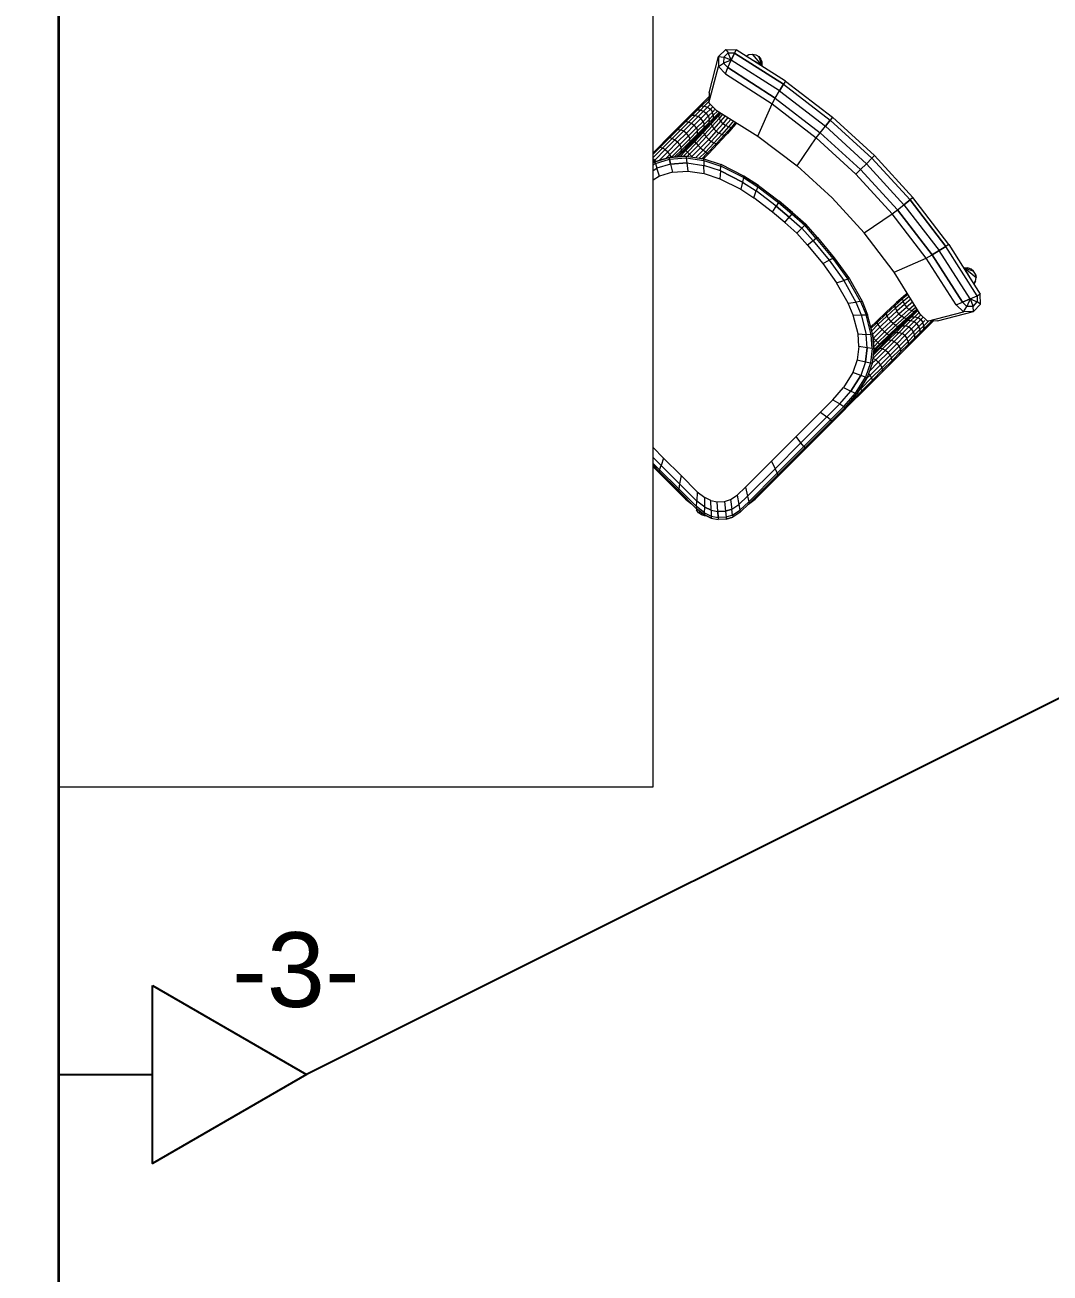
# Model space of a CAD drawing. Header units: metres. Extents: x -182 to 99, y 70 to 117.
# Drawn here: x -0.088 to 1.227, y 82.437 to 84.039 of the extents above; entities that cross this region are included whole.
import ezdxf

# ---------------------------------------------------------------- set-up
doc = ezdxf.new("R2010")
doc.units = ezdxf.units.M
doc.header["$LTSCALE"] = 0.01
for name, color, linetype, lineweight in [('A-WALL', 2, 'Continuous', 9), ('G-IMPT', 1, 'Continuous', 9), ('I-FURN', 6, 'Continuous', 9)]:
    doc.layers.add(name, color=color, linetype=linetype, lineweight=lineweight)
doc.layers.add('Força', color=7, linetype='Continuous')
doc.layers.add('Iluminação', color=7, linetype='Continuous')
doc.styles.add('Arial', font='arial.ttf', dxfattribs={"height": 0.29506})
doc.styles.add('Arial_2', font='arial.ttf', dxfattribs={"height": 0.258177})
doc.dimstyles.new('Diagonal', dxfattribs={"dimscale": 0.3048, "dimtxt": 0.258177, "dimasz": 1.025262, "dimexe": 0.984252, "dimexo": 0.615157, "dimgap": 0.04101, "dimtad": 1, "dimrnd": 0.01, "dimzin": 0, "dimdsep": 46, "dimtxsty": 'Arial_2', "dimblk1": 'OBLIQUE', "dimblk2": 'OBLIQUE', "dimsah": 1, "dimcen": 0.09, "dimse1": 1, "dimse2": 1, "dimazin": 0, "dimtfac": 1, "dimtix": 1, "dimtmove": 0, "dimatfit": 3, "dimfxl": 1, "dimtvp": 1, "dimtfill": 1, "dimtolj": 1, "dimtzin": 0, "dimarcsym": 2})

# ---------------------------------------------------------------- blocks, each defined once
blk = doc.blocks.new('M_Escritorio - 1525 x 762 mm-356655-Nivel 4')
at = {"layer": 'I-FURN'}
for p, q in [((-0.0005, 0.762), (-0.0005, 0)), ((1.5245, 0), (1.5245, 0.762)), ((-0.0005, 0), (1.5245, 0))]:
    blk.add_line(p, q, dxfattribs=at)
blk = doc.blocks.new('Seating28 - 12ZSTG28_dwg-V22-Nivel 4')
at = {"layer": 'G-IMPT'}
for p, q in [((-0.0068, 0.4176), (-0.0157, 0.4081)), ((-0.0068, 0.4176), (0.0062, 0.418)), ((-0.0068, 0.4176), (-0.0059, 0.4125)), ((0.0062, 0.418), (0.002, 0.4128)), ((0.0476, 0.3936), (0.0062, 0.418)), ((0.0062, 0.418), (0.0155, 0.4091)), ((-0.0322, 0.3347), (-0.0157, 0.4081)), ((-0.0113, 0.4068), (-0.0276, 0.3338)), ((-0.0113, 0.4068), (-0.0276, 0.3338)), ((-0.0021, 0.4033), (-0.018, 0.3314)), ((-0.0157, 0.4081), (-0.0113, 0.4068)), ((-0.0113, 0.4068), (-0.0157, 0.4081)), ((-0.0157, 0.4081), (-0.0113, 0.4068)), ((-0.0113, 0.4068), (-0.0059, 0.4125)), ((-0.0113, 0.4068), (-0.0059, 0.4125)), ((-0.0021, 0.4033), (-0.0113, 0.4068)), ((-0.0021, 0.4033), (-0.0113, 0.4068)), ((0.002, 0.4128), (-0.0059, 0.4125)), ((0.002, 0.4128), (-0.0059, 0.4125)), ((-0.0021, 0.4033), (-0.0059, 0.4125)), ((-0.0021, 0.4033), (0.002, 0.4128)), ((-0.0021, 0.4033), (0.0077, 0.4074)), ((-0.0021, 0.4033), (0.0078, 0.3994)), ((0.0078, 0.3994), (-0.0021, 0.4033)), ((0.002, 0.4128), (0.0077, 0.4074)), ((0.002, 0.4128), (0.0077, 0.4074)), ((0.0155, 0.4091), (0.0077, 0.4074)), ((0.0155, 0.4091), (0.0077, 0.4074)), ((0.0078, 0.3994), (0.0077, 0.4074)), ((0.0078, 0.3994), (0.0077, 0.4074)), ((0.0155, 0.4091), (0.0158, 0.3961)), ((0.0569, 0.3847), (0.0155, 0.4091)), ((-0.0292, 0.3858), (-0.0303, 0.3815)), ((-0.0292, 0.3858), (-0.0303, 0.3815)), ((-0.0292, 0.3858), (-0.0267, 0.3894)), ((-0.0267, 0.3894), (-0.0292, 0.3858)), ((-0.0231, 0.392), (-0.0267, 0.3894)), ((-0.0231, 0.392), (-0.0267, 0.3894)), ((-0.025, 0.3701), (-0.0267, 0.3894)), ((-0.0201, 0.3886), (-0.025, 0.3701)), ((-0.0231, 0.392), (-0.0191, 0.3931)), ((-0.0191, 0.3931), (-0.0231, 0.392)), ((-0.0076, 0.3288), (0.0078, 0.3994)), ((0.0078, 0.3994), (-0.0076, 0.3288)), ((0.0158, 0.3961), (0.0006, 0.3265)), ((0.0158, 0.3961), (0.0078, 0.3994)), ((0.0158, 0.3961), (0.0078, 0.3994)), ((0.0476, 0.3936), (0.0569, 0.3847)), ((0.0715, 0.39), (0.0514, 0.39)), ((0.0529, 0.3885), (0.0675, 0.3885)), ((0.0643, 0.3857), (0.0559, 0.3857)), ((0.0571, 0.3717), (0.0569, 0.3847)), ((0.0643, 0.3857), (0.0622, 0.3818)), ((0.0643, 0.3857), (0.0675, 0.3885)), ((0.0643, 0.3857), (0.0714, 0.3857)), ((0.0715, 0.39), (0.0675, 0.3885)), ((0.0745, 0.3885), (0.0675, 0.3885)), ((0.0714, 0.3857), (0.0694, 0.3818)), ((0.0714, 0.3857), (0.0745, 0.3885)), ((0.0714, 0.3857), (0.081, 0.3857)), ((0.0715, 0.39), (0.0783, 0.39)), ((0.0745, 0.3885), (0.0783, 0.39)), ((0.0745, 0.3885), (0.0839, 0.3885)), ((0.0783, 0.39), (0.0874, 0.39)), ((0.081, 0.3857), (0.0791, 0.3818)), ((0.081, 0.3857), (0.0839, 0.3885)), ((0.081, 0.3857), (0.0928, 0.3857)), ((0.0874, 0.39), (0.0839, 0.3885)), ((0.0839, 0.3885), (0.0955, 0.3885)), ((0.0874, 0.39), (0.0987, 0.39)), ((0.0928, 0.3857), (0.0911, 0.3818)), ((0.0928, 0.3857), (0.0955, 0.3885)), ((0.0928, 0.3857), (0.1068, 0.3857)), ((0.0955, 0.3885), (0.0987, 0.39)), ((0.0955, 0.3885), (0.1091, 0.3885)), ((0.0987, 0.39), (0.112, 0.39)), ((0.1068, 0.3857), (0.1052, 0.3818)), ((0.1068, 0.3857), (0.1091, 0.3885)), ((0.1068, 0.3857), (0.1227, 0.3857)), ((0.112, 0.39), (0.1091, 0.3885)), ((0.1247, 0.3885), (0.1091, 0.3885)), ((0.112, 0.39), (0.1272, 0.39)), ((0.1213, 0.3818), (0.1227, 0.3857)), ((0.1247, 0.3885), (0.1227, 0.3857)), ((0.1227, 0.3857), (0.1401, 0.3857)), ((0.1247, 0.3885), (0.1272, 0.39)), ((0.1247, 0.3885), (0.1418, 0.3885)), ((0.1272, 0.39), (0.1438, 0.39)), ((0.1401, 0.3857), (0.139, 0.3818)), ((0.1418, 0.3885), (0.1401, 0.3857)), ((0.1401, 0.3857), (0.1589, 0.3857)), ((0.1418, 0.3885), (0.1438, 0.39)), ((0.1418, 0.3885), (0.1601, 0.3885)), ((0.1438, 0.39), (0.1617, 0.39)), ((0.1589, 0.3857), (0.158, 0.3818)), ((0.1601, 0.3885), (0.1589, 0.3857)), ((0.1589, 0.3857), (0.1787, 0.3857)), ((0.1601, 0.3885), (0.1617, 0.39)), ((0.1601, 0.3885), (0.1795, 0.3885)), ((0.1617, 0.39), (0.1806, 0.39)), ((0.1627, 0.3813), (0.1868, 0.3869)), ((0.1868, 0.3869), (0.1627, 0.3813)), ((0.1875, 0.3849), (0.1637, 0.3794)), ((0.1795, 0.3885), (0.1787, 0.3857)), ((0.1787, 0.3857), (0.1813, 0.3857)), ((0.1795, 0.3885), (0.1806, 0.39)), ((0.1795, 0.3885), (0.1996, 0.3885)), ((0.1806, 0.39), (0.2001, 0.39)), ((0.2096, 0.3885), (0.1868, 0.3869)), ((0.2096, 0.3885), (0.1868, 0.3869)), ((0.1875, 0.3849), (0.1868, 0.3869)), ((0.2101, 0.3865), (0.1875, 0.3849)), ((0.1896, 0.3789), (0.1875, 0.3849)), ((0.1996, 0.3885), (0.2001, 0.39)), ((0.1996, 0.3885), (0.2095, 0.3885)), ((0.2001, 0.39), (0.22, 0.39)), ((0.2096, 0.3885), (0.234, 0.3886)), ((0.234, 0.3886), (0.2096, 0.3885)), ((0.2101, 0.3865), (0.2096, 0.3885)), ((0.2343, 0.3865), (0.2101, 0.3865)), ((0.2115, 0.3805), (0.2101, 0.3865)), ((0.22, 0.39), (0.3744, 0.39)), ((0.22, 0.3885), (0.22, 0.39)), ((0.283, 0.3886), (0.234, 0.3886)), ((0.283, 0.3886), (0.234, 0.3886)), ((0.2343, 0.3865), (0.234, 0.3886)), ((0.2827, 0.3866), (0.2343, 0.3865)), ((0.2343, 0.3865), (0.235, 0.3805)), ((0.2827, 0.3866), (0.282, 0.3805)), ((0.2827, 0.3866), (0.283, 0.3886)), ((0.2827, 0.3866), (0.3312, 0.3865)), ((0.283, 0.3886), (0.332, 0.3886)), ((0.283, 0.3886), (0.332, 0.3886)), ((0.329, 0.3805), (0.3312, 0.3865)), ((0.3312, 0.3865), (0.332, 0.3886)), ((0.3312, 0.3865), (0.3827, 0.3866)), ((0.332, 0.3886), (0.384, 0.3886)), ((0.332, 0.3886), (0.384, 0.3886)), ((0.3851, 0.3886), (0.3744, 0.39)), ((0.3744, 0.3885), (0.3744, 0.39)), ((0.3789, 0.3805), (0.3827, 0.3866)), ((0.3827, 0.3866), (0.384, 0.3886)), ((0.3827, 0.3866), (0.3986, 0.3861)), ((0.384, 0.3886), (0.4001, 0.3882)), ((0.384, 0.3886), (0.4001, 0.3882)), ((0.3944, 0.3801), (0.3986, 0.3861)), ((0.3986, 0.3861), (0.4001, 0.3882)), ((0.4096, 0.384), (0.3986, 0.3861)), ((0.4001, 0.3882), (0.4111, 0.386)), ((0.4001, 0.3882), (0.4111, 0.386)), ((0.4096, 0.384), (0.4111, 0.386)), ((0.4189, 0.382), (0.4111, 0.386)), ((0.4111, 0.386), (0.4189, 0.382)), ((-0.0303, 0.3815), (-0.0299, 0.3771)), ((-0.0303, 0.3815), (-0.0299, 0.3771)), ((-0.025, 0.3701), (-0.0303, 0.3815)), ((-0.0299, 0.3771), (-0.0281, 0.3732)), ((-0.0299, 0.3771), (-0.0281, 0.3732)), ((-0.025, 0.3701), (-0.0281, 0.3732)), ((-0.025, 0.3701), (-0.0281, 0.3732)), ((-0.0239, 0.3717), (-0.025, 0.3701)), ((0.0571, 0.3717), (0.0428, 0.3102)), ((0.0643, 0.3693), (0.0566, 0.3693)), ((0.0614, 0.3775), (0.057, 0.3775)), ((0.0571, 0.3731), (0.0622, 0.3731)), ((0.0584, 0.3818), (0.0622, 0.3818)), ((0.0614, 0.3775), (0.0622, 0.3818)), ((0.0687, 0.3775), (0.0614, 0.3775)), ((0.0622, 0.3731), (0.0614, 0.3775)), ((0.0694, 0.3818), (0.0622, 0.3818)), ((0.0643, 0.3693), (0.0622, 0.3731)), ((0.0694, 0.3731), (0.0622, 0.3731)), ((0.0675, 0.3665), (0.0643, 0.3693)), ((0.0643, 0.3693), (0.0714, 0.3693)), ((0.0694, 0.3818), (0.0687, 0.3775)), ((0.0694, 0.3731), (0.0687, 0.3775)), ((0.0687, 0.3775), (0.0784, 0.3775)), ((0.0694, 0.3818), (0.0791, 0.3818)), ((0.0714, 0.3693), (0.0694, 0.3731)), ((0.0791, 0.3731), (0.0694, 0.3731)), ((0.0714, 0.3693), (0.0745, 0.3665)), ((0.0714, 0.3693), (0.081, 0.3693)), ((0.0791, 0.3818), (0.0784, 0.3775)), ((0.0791, 0.3731), (0.0784, 0.3775)), ((0.0905, 0.3775), (0.0784, 0.3775)), ((0.0791, 0.3818), (0.0911, 0.3818)), ((0.0791, 0.3731), (0.081, 0.3693)), ((0.0791, 0.3731), (0.0911, 0.3731)), ((0.0839, 0.3665), (0.081, 0.3693)), ((0.081, 0.3693), (0.0928, 0.3693)), ((0.0905, 0.3775), (0.0911, 0.3818)), ((0.0905, 0.3775), (0.0911, 0.3731)), ((0.0905, 0.3775), (0.1047, 0.3775)), ((0.0911, 0.3818), (0.1052, 0.3818)), ((0.0928, 0.3693), (0.0911, 0.3731)), ((0.0911, 0.3731), (0.1052, 0.3731)), ((0.0955, 0.3665), (0.0928, 0.3693)), ((0.0928, 0.3693), (0.1068, 0.3693)), ((0.1052, 0.3818), (0.1047, 0.3775)), ((0.1052, 0.3731), (0.1047, 0.3775)), ((0.1047, 0.3775), (0.1209, 0.3775)), ((0.1052, 0.3818), (0.1213, 0.3818)), ((0.1068, 0.3693), (0.1052, 0.3731)), ((0.1052, 0.3731), (0.1213, 0.3731)), ((0.1091, 0.3665), (0.1068, 0.3693)), ((0.1068, 0.3693), (0.1227, 0.3693)), ((0.1213, 0.3818), (0.1209, 0.3775)), ((0.1213, 0.3731), (0.1209, 0.3775)), ((0.1209, 0.3775), (0.1387, 0.3775)), ((0.1213, 0.3818), (0.139, 0.3818)), ((0.1227, 0.3693), (0.1213, 0.3731)), ((0.1213, 0.3731), (0.139, 0.3731)), ((0.1227, 0.3693), (0.1247, 0.3665)), ((0.1227, 0.3693), (0.1401, 0.3693)), ((0.1305, 0.3614), (0.1453, 0.373)), ((0.1305, 0.3614), (0.1453, 0.373)), ((0.1318, 0.3596), (0.1464, 0.3711)), ((0.1387, 0.3775), (0.139, 0.3818)), ((0.139, 0.3731), (0.1387, 0.3775)), ((0.1387, 0.3775), (0.1547, 0.3775)), ((0.139, 0.3818), (0.158, 0.3818)), ((0.139, 0.3731), (0.1401, 0.3693)), ((0.139, 0.3731), (0.1457, 0.3731)), ((0.1453, 0.373), (0.1627, 0.3813)), ((0.1453, 0.373), (0.1627, 0.3813)), ((0.1464, 0.3711), (0.1453, 0.373)), ((0.1464, 0.3711), (0.1637, 0.3794)), ((0.1498, 0.3655), (0.1464, 0.3711)), ((0.1498, 0.3655), (0.1665, 0.3735)), ((0.1498, 0.3655), (0.1665, 0.3735)), ((0.1579, 0.379), (0.158, 0.3818)), ((0.158, 0.3818), (0.1648, 0.3818)), ((0.1637, 0.3794), (0.1627, 0.3813)), ((0.1637, 0.3794), (0.1665, 0.3735)), ((0.1665, 0.3735), (0.1896, 0.3789)), ((0.1896, 0.3789), (0.1665, 0.3735)), ((0.1665, 0.3735), (0.1713, 0.3638)), ((0.1713, 0.3638), (0.1932, 0.3689)), ((0.2115, 0.3805), (0.1896, 0.3789)), ((0.2115, 0.3805), (0.1896, 0.3789)), ((0.1932, 0.3689), (0.1896, 0.3789)), ((0.2139, 0.3704), (0.1932, 0.3689)), ((0.235, 0.3805), (0.2115, 0.3805)), ((0.2139, 0.3704), (0.2115, 0.3805)), ((0.2115, 0.3805), (0.235, 0.3805)), ((0.2362, 0.3704), (0.2139, 0.3704)), ((0.282, 0.3805), (0.235, 0.3805)), ((0.2362, 0.3704), (0.235, 0.3805)), ((0.282, 0.3805), (0.235, 0.3805)), ((0.2807, 0.3704), (0.2362, 0.3704)), ((0.282, 0.3805), (0.2807, 0.3704)), ((0.2807, 0.3704), (0.3253, 0.3704)), ((0.282, 0.3805), (0.329, 0.3805)), ((0.329, 0.3805), (0.282, 0.3805)), ((0.3253, 0.3704), (0.329, 0.3805)), ((0.3253, 0.3704), (0.3726, 0.3705)), ((0.329, 0.3805), (0.3789, 0.3805)), ((0.329, 0.3805), (0.3789, 0.3805)), ((0.3726, 0.3705), (0.3789, 0.3805)), ((0.3873, 0.37), (0.3726, 0.3705)), ((0.3789, 0.3805), (0.3944, 0.3801)), ((0.3789, 0.3805), (0.3944, 0.3801)), ((0.3873, 0.37), (0.3944, 0.3801)), ((0.3973, 0.368), (0.3873, 0.37)), ((0.405, 0.378), (0.3944, 0.3801)), ((0.405, 0.378), (0.3944, 0.3801)), ((0.3973, 0.368), (0.405, 0.378)), ((0.4044, 0.3644), (0.4125, 0.3742)), ((0.4096, 0.384), (0.405, 0.378)), ((0.405, 0.378), (0.4125, 0.3742)), ((0.4125, 0.3742), (0.405, 0.378)), ((0.4096, 0.384), (0.4173, 0.3801)), ((0.4125, 0.3742), (0.4173, 0.3801)), ((0.4198, 0.3675), (0.4125, 0.3742)), ((0.4125, 0.3742), (0.4198, 0.3675)), ((0.4173, 0.3801), (0.4189, 0.382)), ((0.4173, 0.3801), (0.4249, 0.3732)), ((0.4189, 0.382), (0.4266, 0.3751)), ((0.4189, 0.382), (0.4266, 0.3751)), ((0.4198, 0.3675), (0.4249, 0.3732)), ((0.4249, 0.3732), (0.4198, 0.3675)), ((0.4249, 0.3732), (0.4266, 0.3751)), ((0.4249, 0.3732), (0.4266, 0.3751)), ((0.4299, 0.3656), (0.4249, 0.3732)), ((0.4316, 0.3674), (0.4266, 0.3751)), ((0.4316, 0.3674), (0.4266, 0.3751)), ((0.053, 0.354), (0.0633, 0.353)), ((0.0631, 0.3574), (0.054, 0.3582)), ((0.0548, 0.3619), (0.0618, 0.3613)), ((0.0555, 0.3646), (0.0598, 0.3642)), ((0.0675, 0.3665), (0.0559, 0.3665)), ((0.0572, 0.3658), (0.0714, 0.3649)), ((0.0572, 0.3658), (0.0598, 0.3642)), ((0.0618, 0.3613), (0.0598, 0.3642)), ((0.0734, 0.3633), (0.0598, 0.3642)), ((0.0618, 0.3613), (0.0631, 0.3574)), ((0.0618, 0.3613), (0.075, 0.3605)), ((0.0625, 0.3488), (0.0633, 0.353)), ((0.0631, 0.3574), (0.0633, 0.353)), ((0.0631, 0.3574), (0.0759, 0.3566)), ((0.0761, 0.3523), (0.0633, 0.353)), ((0.0675, 0.3665), (0.0745, 0.3665)), ((0.068, 0.3663), (0.0715, 0.365)), ((0.0714, 0.3649), (0.0871, 0.3642)), ((0.0714, 0.3649), (0.0734, 0.3633)), ((0.0783, 0.365), (0.0715, 0.365)), ((0.075, 0.3605), (0.0734, 0.3633)), ((0.0734, 0.3633), (0.0885, 0.3627)), ((0.0783, 0.365), (0.0745, 0.3665)), ((0.0745, 0.3665), (0.0839, 0.3665)), ((0.075, 0.3605), (0.0896, 0.3598)), ((0.075, 0.3605), (0.0759, 0.3566)), ((0.0761, 0.3523), (0.0759, 0.3566)), ((0.0902, 0.356), (0.0759, 0.3566)), ((0.0783, 0.365), (0.0874, 0.365)), ((0.0874, 0.365), (0.0839, 0.3665)), ((0.0839, 0.3665), (0.0955, 0.3665)), ((0.0871, 0.3642), (0.1039, 0.3638)), ((0.0885, 0.3627), (0.0871, 0.3642)), ((0.0874, 0.365), (0.0987, 0.365)), ((0.0896, 0.3598), (0.0885, 0.3627)), ((0.0885, 0.3627), (0.1046, 0.3623)), ((0.0896, 0.3598), (0.0902, 0.356)), ((0.0896, 0.3598), (0.1051, 0.3595)), ((0.0902, 0.356), (0.0903, 0.3517)), ((0.0902, 0.356), (0.1055, 0.3556)), ((0.0955, 0.3665), (0.0987, 0.365)), ((0.0955, 0.3665), (0.1091, 0.3665)), ((0.0987, 0.365), (0.112, 0.365)), ((0.1039, 0.3638), (0.1212, 0.3637)), ((0.1039, 0.3638), (0.1046, 0.3623)), ((0.1046, 0.3623), (0.1051, 0.3595)), ((0.1046, 0.3623), (0.1212, 0.3622)), ((0.1051, 0.3595), (0.1212, 0.3594)), ((0.1051, 0.3595), (0.1055, 0.3556)), ((0.1055, 0.3513), (0.1055, 0.3556)), ((0.1212, 0.3555), (0.1055, 0.3556)), ((0.112, 0.365), (0.1091, 0.3665)), ((0.1091, 0.3665), (0.1247, 0.3665)), ((0.112, 0.365), (0.1272, 0.365)), ((0.1305, 0.3614), (0.1189, 0.348)), ((0.1189, 0.348), (0.1305, 0.3614)), ((0.1318, 0.3596), (0.1202, 0.3463)), ((0.1335, 0.3637), (0.1212, 0.3637)), ((0.1212, 0.3637), (0.1212, 0.3622)), ((0.1212, 0.3594), (0.1212, 0.3622)), ((0.1212, 0.3622), (0.1315, 0.3622)), ((0.1275, 0.3594), (0.1212, 0.3594)), ((0.1212, 0.3594), (0.1212, 0.3555)), ((0.1212, 0.3555), (0.1212, 0.3512)), ((0.1212, 0.3555), (0.1255, 0.3555)), ((0.1356, 0.3544), (0.1244, 0.3415)), ((0.1356, 0.3544), (0.1244, 0.3415)), ((0.1272, 0.365), (0.1247, 0.3665)), ((0.1247, 0.3665), (0.1371, 0.3665)), ((0.1272, 0.365), (0.1351, 0.365)), ((0.1318, 0.3596), (0.1305, 0.3614)), ((0.1318, 0.3596), (0.1305, 0.3614)), ((0.1318, 0.3596), (0.1356, 0.3544)), ((0.1318, 0.3596), (0.1356, 0.3544)), ((0.1356, 0.3544), (0.1498, 0.3655)), ((0.1498, 0.3655), (0.1356, 0.3544)), ((0.1356, 0.3544), (0.142, 0.3456)), ((0.142, 0.3456), (0.1554, 0.3562)), ((0.1554, 0.3562), (0.1498, 0.3655)), ((0.1554, 0.3562), (0.1713, 0.3638)), ((0.4044, 0.3644), (0.3973, 0.368)), ((0.4114, 0.3581), (0.4044, 0.3644)), ((0.4198, 0.3675), (0.4114, 0.3581)), ((0.416, 0.3511), (0.4114, 0.3581)), ((0.4246, 0.3602), (0.416, 0.3511)), ((0.4246, 0.3602), (0.4198, 0.3675)), ((0.4246, 0.3602), (0.4198, 0.3675)), ((0.4246, 0.3602), (0.4299, 0.3656)), ((0.4277, 0.3516), (0.4246, 0.3602)), ((0.4246, 0.3602), (0.4277, 0.3516)), ((0.433, 0.3567), (0.4277, 0.3516)), ((0.4299, 0.3656), (0.4316, 0.3674)), ((0.433, 0.3567), (0.4299, 0.3656)), ((0.4316, 0.3674), (0.4348, 0.3584)), ((0.4348, 0.3584), (0.4316, 0.3674)), ((0.433, 0.3567), (0.4348, 0.3584)), ((0.433, 0.3567), (0.4347, 0.3435)), ((0.4353, 0.3594), (0.4341, 0.3604)), ((0.4348, 0.3584), (0.4365, 0.3451)), ((0.4348, 0.3584), (0.4365, 0.3451)), ((0.4353, 0.3594), (0.4375, 0.3555)), ((0.4375, 0.3555), (0.4353, 0.3555)), ((0.4361, 0.3512), (0.4353, 0.3555)), ((0.4375, 0.3555), (0.4383, 0.3512)), ((0.05, 0.3413), (0.0558, 0.3408)), ((0.05, 0.3411), (0.0529, 0.3409)), ((0.0504, 0.3429), (0.0586, 0.3422)), ((0.0511, 0.3459), (0.0609, 0.345)), ((0.052, 0.3497), (0.0625, 0.3488)), ((0.0529, 0.3409), (0.068, 0.3399)), ((0.0558, 0.3408), (0.0529, 0.3409)), ((0.0558, 0.3408), (0.0586, 0.3422)), ((0.0558, 0.3408), (0.0703, 0.3399)), ((0.0609, 0.345), (0.0586, 0.3422)), ((0.0586, 0.3422), (0.0724, 0.3413)), ((0.0609, 0.345), (0.0625, 0.3488)), ((0.0609, 0.345), (0.0742, 0.3441)), ((0.0625, 0.3488), (0.0755, 0.3479)), ((0.068, 0.3399), (0.0702, 0.3399)), ((0.0703, 0.3399), (0.068, 0.3399)), ((0.0703, 0.3399), (0.0724, 0.3413)), ((0.0703, 0.3399), (0.0863, 0.3392)), ((0.0742, 0.3441), (0.0724, 0.3413)), ((0.0878, 0.3407), (0.0724, 0.3413)), ((0.0742, 0.3441), (0.0755, 0.3479)), ((0.0742, 0.3441), (0.0891, 0.3435)), ((0.0761, 0.3523), (0.0755, 0.3479)), ((0.0755, 0.3479), (0.0899, 0.3473)), ((0.0761, 0.3523), (0.0903, 0.3517)), ((0.0878, 0.3407), (0.0863, 0.3392)), ((0.0863, 0.3392), (0.1035, 0.3388)), ((0.0878, 0.3407), (0.0891, 0.3435)), ((0.0878, 0.3407), (0.1042, 0.3403)), ((0.0891, 0.3435), (0.0899, 0.3473)), ((0.0891, 0.3435), (0.1049, 0.3431)), ((0.0899, 0.3473), (0.0903, 0.3517)), ((0.0899, 0.3473), (0.1053, 0.347)), ((0.1055, 0.3513), (0.0903, 0.3517)), ((0.1042, 0.3403), (0.1035, 0.3388)), ((0.1035, 0.3388), (0.1135, 0.3387)), ((0.1042, 0.3403), (0.1049, 0.3431)), ((0.1042, 0.3403), (0.1143, 0.3402)), ((0.1049, 0.3431), (0.1053, 0.347)), ((0.1049, 0.3431), (0.116, 0.3431)), ((0.1189, 0.348), (0.1052, 0.3247)), ((0.1189, 0.348), (0.1052, 0.3247)), ((0.1055, 0.3513), (0.1053, 0.347)), ((0.1053, 0.347), (0.1182, 0.3469)), ((0.1055, 0.3513), (0.1212, 0.3512)), ((0.1202, 0.3463), (0.1067, 0.3233)), ((0.1113, 0.3192), (0.1244, 0.3415)), ((0.1113, 0.3192), (0.1244, 0.3415)), ((0.1189, 0.348), (0.1202, 0.3463)), ((0.1202, 0.3463), (0.1244, 0.3415)), ((0.1314, 0.3335), (0.1244, 0.3415)), ((0.142, 0.3456), (0.1314, 0.3335)), ((0.416, 0.3511), (0.4188, 0.343)), ((0.4277, 0.3516), (0.4188, 0.343)), ((0.4204, 0.3309), (0.4188, 0.343)), ((0.4204, 0.3309), (0.4293, 0.3388)), ((0.4277, 0.3516), (0.4293, 0.3388)), ((0.4277, 0.3516), (0.4293, 0.3388)), ((0.4292, 0.3076), (0.4293, 0.3388)), ((0.4292, 0.3076), (0.4293, 0.3388)), ((0.4347, 0.3435), (0.4293, 0.3388)), ((0.4345, 0.3114), (0.4347, 0.3435)), ((0.4347, 0.3435), (0.4365, 0.3451)), ((0.4361, 0.3512), (0.4383, 0.3512)), ((0.4363, 0.3127), (0.4365, 0.3451)), ((0.4363, 0.3127), (0.4365, 0.3451)), ((0.4378, 0.3267), (0.4364, 0.3367)), ((0.4365, 0.3451), (0.4375, 0.3468)), ((0.4365, 0.3451), (0.4375, 0.3468)), ((0.4383, 0.3512), (0.4375, 0.3468)), ((-0.0322, 0.3347), (-0.0421, 0.2595)), ((-0.0373, 0.2591), (-0.0276, 0.3338)), ((-0.0276, 0.3338), (-0.0373, 0.2591)), ((-0.0322, 0.3347), (-0.0276, 0.3338)), ((-0.0322, 0.3347), (-0.0276, 0.3338)), ((-0.018, 0.3314), (-0.0276, 0.3338)), ((-0.0276, 0.3338), (-0.018, 0.3314)), ((-0.0275, 0.2579), (-0.018, 0.3314)), ((-0.018, 0.3314), (-0.0076, 0.3288)), ((-0.0076, 0.3288), (-0.018, 0.3314)), ((-0.0169, 0.2566), (-0.0076, 0.3288)), ((-0.0076, 0.3288), (-0.0169, 0.2566)), ((0.0006, 0.3265), (-0.0085, 0.2555)), ((0.0006, 0.3265), (-0.0076, 0.3288)), ((0.0006, 0.3265), (-0.0076, 0.3288)), ((0.0428, 0.3102), (0.0006, 0.3265)), ((0.0981, 0.3074), (0.1052, 0.3247)), ((0.0981, 0.3074), (0.1052, 0.3247)), ((0.0997, 0.3061), (0.1067, 0.3233)), ((0.1067, 0.3233), (0.1052, 0.3247)), ((0.1113, 0.3192), (0.1067, 0.3233)), ((0.1314, 0.3335), (0.1189, 0.3122)), ((0.4202, 0.3013), (0.4204, 0.3309)), ((0.4378, 0.3267), (0.4363, 0.3267)), ((0.4378, 0.3267), (0.4378, 0.268)), ((0.0428, 0.3102), (0.0342, 0.2473)), ((0.0892, 0.2756), (0.0981, 0.3074)), ((0.0892, 0.2756), (0.0981, 0.3074)), ((0.0997, 0.3061), (0.0909, 0.2747)), ((0.0997, 0.3061), (0.0981, 0.3074)), ((0.0997, 0.3061), (0.1045, 0.3025)), ((0.1045, 0.3025), (0.1113, 0.3192)), ((0.1045, 0.3025), (0.1113, 0.3192)), ((0.1189, 0.3122), (0.1113, 0.3192)), ((0.1189, 0.3122), (0.1124, 0.2965)), ((0.4202, 0.3013), (0.4292, 0.3076)), ((0.4292, 0.3076), (0.4345, 0.3114)), ((0.4293, 0.2742), (0.4292, 0.3076)), ((0.4292, 0.3076), (0.4293, 0.2742)), ((0.4345, 0.3114), (0.4363, 0.3127)), ((0.4347, 0.2769), (0.4345, 0.3114)), ((0.4363, 0.3127), (0.4365, 0.2778)), ((0.4365, 0.2778), (0.4363, 0.3127)), ((0.096, 0.2721), (0.1045, 0.3025)), ((0.096, 0.2721), (0.1045, 0.3025)), ((0.1124, 0.2965), (0.1044, 0.2676)), ((0.1124, 0.2965), (0.1045, 0.3025)), ((0.4202, 0.3013), (0.4204, 0.2696)), ((0.0839, 0.2428), (0.0892, 0.2756)), ((0.0839, 0.2428), (0.0892, 0.2756)), ((0.0856, 0.2422), (0.0909, 0.2747)), ((0.0892, 0.2756), (0.0909, 0.2747)), ((0.0909, 0.2747), (0.096, 0.2721)), ((0.4204, 0.2696), (0.4293, 0.2742)), ((0.4347, 0.2769), (0.4293, 0.2742)), ((0.4293, 0.2596), (0.4293, 0.2742)), ((0.4293, 0.2596), (0.4293, 0.2742)), ((0.4347, 0.2769), (0.4365, 0.2778)), ((0.4347, 0.265), (0.4347, 0.2769)), ((0.4364, 0.2667), (0.4365, 0.2778)), ((0.4364, 0.2667), (0.4365, 0.2778)), ((-0.0453, 0.1866), (-0.0421, 0.2595)), ((-0.0421, 0.2595), (-0.0373, 0.2591)), ((-0.0421, 0.2595), (-0.0373, 0.2591)), ((-0.0405, 0.1866), (-0.0373, 0.2591)), ((-0.0405, 0.1866), (-0.0373, 0.2591)), ((-0.0275, 0.2579), (-0.0373, 0.2591)), ((-0.0373, 0.2591), (-0.0275, 0.2579)), ((-0.0306, 0.1866), (-0.0275, 0.2579)), ((-0.0169, 0.2566), (-0.0275, 0.2579)), ((-0.0169, 0.2566), (-0.0275, 0.2579)), ((-0.0199, 0.1866), (-0.0169, 0.2566)), ((-0.0199, 0.1866), (-0.0169, 0.2566)), ((-0.0085, 0.2555), (-0.0169, 0.2566)), ((-0.0085, 0.2555), (-0.0169, 0.2566)), ((0.0908, 0.2405), (0.096, 0.2721)), ((0.0908, 0.2405), (0.096, 0.2721)), ((0.1044, 0.2676), (0.096, 0.2721)), ((0.0995, 0.2377), (0.1044, 0.2676)), ((0.4203, 0.2506), (0.4204, 0.2696)), ((-0.0115, 0.1866), (-0.0085, 0.2555)), ((0.0342, 0.2473), (-0.0085, 0.2555)), ((0.0314, 0.1866), (0.0342, 0.2473)), ((0.0807, 0.2092), (0.0839, 0.2428)), ((0.0807, 0.2092), (0.0839, 0.2428)), ((0.0825, 0.2089), (0.0856, 0.2422)), ((0.0856, 0.2422), (0.0839, 0.2428)), ((0.0856, 0.2422), (0.0908, 0.2405)), ((0.0878, 0.2083), (0.0908, 0.2405)), ((0.0878, 0.2083), (0.0908, 0.2405)), ((0.0995, 0.2377), (0.0908, 0.2405)), ((0.0967, 0.2071), (0.0995, 0.2377)), ((0.0807, 0.2092), (0.0792, 0.1866)), ((0.0807, 0.2092), (0.0792, 0.1866)), ((0.0807, 0.2092), (0.0825, 0.2089)), ((0.0825, 0.2089), (0.081, 0.1866)), ((0.0825, 0.2089), (0.0878, 0.2083)), ((0.0878, 0.2083), (0.0864, 0.1866)), ((0.0878, 0.2083), (0.0864, 0.1866)), ((0.0878, 0.2083), (0.0967, 0.2071)), ((0.0967, 0.2071), (0.0953, 0.1866)), ((-0.0421, 0.1137), (-0.0453, 0.1866)), ((-0.0453, 0.1866), (-0.0405, 0.1866)), ((-0.0405, 0.1866), (-0.0373, 0.1142)), ((-0.0306, 0.1866), (-0.0405, 0.1866)), ((-0.0373, 0.1142), (-0.0405, 0.1866)), ((-0.0306, 0.1866), (-0.0199, 0.1866)), ((-0.0306, 0.1866), (-0.0275, 0.1153)), ((-0.0199, 0.1866), (-0.0169, 0.1166)), ((-0.0169, 0.1166), (-0.0199, 0.1866)), ((-0.0115, 0.1866), (-0.0199, 0.1866)), ((-0.0085, 0.1177), (-0.0115, 0.1866)), ((0.0342, 0.1259), (0.0314, 0.1866)), ((0.0807, 0.164), (0.0792, 0.1866)), ((0.0807, 0.164), (0.0792, 0.1866)), ((0.081, 0.1866), (0.0792, 0.1866)), ((0.0825, 0.1642), (0.081, 0.1866)), ((0.081, 0.1866), (0.0864, 0.1866)), ((0.0878, 0.1649), (0.0864, 0.1866)), ((0.0953, 0.1866), (0.0864, 0.1866)), ((0.0878, 0.1649), (0.0864, 0.1866)), ((0.0953, 0.1866), (0.0967, 0.166)), ((0.0807, 0.164), (0.0825, 0.1642)), ((0.0826, 0.1415), (0.0807, 0.164)), ((0.0807, 0.164), (0.0826, 0.1415)), ((0.0825, 0.1642), (0.0878, 0.1649)), ((0.0844, 0.142), (0.0825, 0.1642)), ((0.0967, 0.166), (0.0878, 0.1649)), ((0.0878, 0.1649), (0.0896, 0.1433)), ((0.0896, 0.1433), (0.0878, 0.1649)), ((0.0967, 0.166), (0.0984, 0.1456)), ((0.0984, 0.1456), (0.0896, 0.1433)), ((0.0984, 0.1456), (0.1025, 0.1154)), ((0.0826, 0.1415), (0.0844, 0.142)), ((0.0871, 0.1084), (0.0826, 0.1415)), ((0.0871, 0.1084), (0.0826, 0.1415)), ((0.0844, 0.142), (0.0896, 0.1433)), ((0.0888, 0.1091), (0.0844, 0.142)), ((0.0896, 0.1433), (0.0939, 0.1115)), ((0.0896, 0.1433), (0.0939, 0.1115)), ((-0.0421, 0.1137), (-0.0373, 0.1142)), ((-0.0421, 0.1137), (-0.0373, 0.1142)), ((-0.0322, 0.0386), (-0.0421, 0.1137)), ((-0.0275, 0.1153), (-0.0373, 0.1142)), ((-0.0373, 0.1142), (-0.0275, 0.1153)), ((-0.0276, 0.0395), (-0.0373, 0.1142)), ((-0.0276, 0.0395), (-0.0373, 0.1142)), ((-0.0169, 0.1166), (-0.0275, 0.1153)), ((-0.0169, 0.1166), (-0.0275, 0.1153)), ((-0.018, 0.0418), (-0.0275, 0.1153)), ((-0.0085, 0.1177), (-0.0169, 0.1166)), ((-0.0085, 0.1177), (-0.0169, 0.1166)), ((-0.0076, 0.0444), (-0.0169, 0.1166)), ((-0.0076, 0.0444), (-0.0169, 0.1166)), ((0.0342, 0.1259), (-0.0085, 0.1177)), ((0.0006, 0.0467), (-0.0085, 0.1177)), ((0.0428, 0.063), (0.0342, 0.1259)), ((0.1025, 0.1154), (0.0939, 0.1115)), ((0.1066, 0.0958), (0.1025, 0.1154)), ((0.0871, 0.1084), (0.0888, 0.1091)), ((0.0917, 0.0868), (0.0871, 0.1084)), ((0.0871, 0.1084), (0.0917, 0.0868)), ((0.0888, 0.1091), (0.0939, 0.1115)), ((0.0934, 0.0878), (0.0888, 0.1091)), ((0.0984, 0.0908), (0.0939, 0.1115)), ((0.0984, 0.0908), (0.0939, 0.1115)), ((0.0934, 0.0878), (0.0917, 0.0868)), ((0.0917, 0.0868), (0.102, 0.0556)), ((0.0917, 0.0868), (0.102, 0.0556)), ((0.0934, 0.0878), (0.0984, 0.0908)), ((0.0934, 0.0878), (0.1036, 0.0569)), ((0.0984, 0.0908), (0.1066, 0.0958)), ((0.0984, 0.0908), (0.1083, 0.0608)), ((0.1083, 0.0608), (0.0984, 0.0908)), ((0.1161, 0.0673), (0.1066, 0.0958)), ((0.1083, 0.0608), (0.1161, 0.0673)), ((0.1255, 0.0485), (0.1161, 0.0673)), ((0.0428, 0.063), (0.0006, 0.0467)), ((0.0571, 0.0016), (0.0428, 0.063)), ((0.1036, 0.0569), (0.102, 0.0556)), ((0.1125, 0.0348), (0.102, 0.0556)), ((0.1125, 0.0348), (0.102, 0.0556)), ((0.1083, 0.0608), (0.1036, 0.0569)), ((0.1139, 0.0363), (0.1036, 0.0569)), ((0.1083, 0.0608), (0.1183, 0.0409)), ((0.1083, 0.0608), (0.1183, 0.0409)), ((0.1255, 0.0485), (0.1183, 0.0409)), ((0.138, 0.0316), (0.1255, 0.0485)), ((-0.0322, 0.0386), (-0.0276, 0.0395)), ((-0.0322, 0.0386), (-0.0276, 0.0395)), ((-0.0322, 0.0386), (-0.0157, -0.0349)), ((-0.018, 0.0418), (-0.0276, 0.0395)), ((-0.0276, 0.0395), (-0.018, 0.0418)), ((-0.0276, 0.0395), (-0.0113, -0.0335)), ((-0.0113, -0.0335), (-0.0276, 0.0395)), ((-0.0076, 0.0444), (-0.018, 0.0418)), ((-0.0076, 0.0444), (-0.018, 0.0418)), ((-0.018, 0.0418), (-0.0021, -0.0301)), ((0.0006, 0.0467), (-0.0076, 0.0444)), ((0.0006, 0.0467), (-0.0076, 0.0444)), ((-0.0076, 0.0444), (0.0078, -0.0262)), ((0.0078, -0.0262), (-0.0076, 0.0444)), ((0.0158, -0.0228), (0.0006, 0.0467)), ((0.05, 0.032), (0.0529, 0.0322)), ((0.0501, 0.0318), (0.0558, 0.0323)), ((0.0529, 0.0322), (0.068, 0.0332)), ((0.0558, 0.0323), (0.0529, 0.0322)), ((0.0558, 0.0323), (0.0703, 0.0333)), ((0.0586, 0.0309), (0.0558, 0.0323)), ((0.068, 0.0332), (0.0702, 0.0333)), ((0.0703, 0.0333), (0.068, 0.0332)), ((0.0703, 0.0333), (0.0863, 0.0339)), ((0.0703, 0.0333), (0.0724, 0.0318)), ((0.0724, 0.0318), (0.0878, 0.0324)), ((0.0863, 0.0339), (0.1035, 0.0343)), ((0.0878, 0.0324), (0.0863, 0.0339)), ((0.0878, 0.0324), (0.1042, 0.0328)), ((0.0878, 0.0324), (0.0891, 0.0296)), ((0.1035, 0.0343), (0.1128, 0.0344)), ((0.1042, 0.0328), (0.1035, 0.0343)), ((0.1042, 0.0328), (0.1141, 0.0329)), ((0.1049, 0.03), (0.1042, 0.0328)), ((0.1139, 0.0363), (0.1125, 0.0348)), ((0.1261, 0.0163), (0.1125, 0.0348)), ((0.1261, 0.0163), (0.1125, 0.0348)), ((0.1139, 0.0363), (0.1183, 0.0409)), ((0.1275, 0.018), (0.1139, 0.0363)), ((0.1314, 0.0231), (0.1183, 0.0409)), ((0.1314, 0.0231), (0.1183, 0.0409)), ((0.0504, 0.0302), (0.0586, 0.0309)), ((0.0511, 0.0273), (0.0609, 0.0282)), ((0.052, 0.0235), (0.0625, 0.0244)), ((0.053, 0.0191), (0.0633, 0.0201)), ((0.0586, 0.0309), (0.0724, 0.0318)), ((0.0609, 0.0282), (0.0586, 0.0309)), ((0.0609, 0.0282), (0.0742, 0.029)), ((0.0609, 0.0282), (0.0625, 0.0244)), ((0.0625, 0.0244), (0.0755, 0.0252)), ((0.0625, 0.0244), (0.0633, 0.0201)), ((0.0631, 0.0157), (0.0633, 0.0201)), ((0.0631, 0.0157), (0.0759, 0.0165)), ((0.0633, 0.0201), (0.0761, 0.0209)), ((0.0742, 0.029), (0.0724, 0.0318)), ((0.0742, 0.029), (0.0891, 0.0296)), ((0.0742, 0.029), (0.0755, 0.0252)), ((0.075, 0.0127), (0.0759, 0.0165)), ((0.0755, 0.0252), (0.0899, 0.0258)), ((0.0761, 0.0209), (0.0755, 0.0252)), ((0.0761, 0.0209), (0.0759, 0.0165)), ((0.0759, 0.0165), (0.0902, 0.0171)), ((0.0761, 0.0209), (0.0903, 0.0215)), ((0.0891, 0.0296), (0.1049, 0.03)), ((0.0891, 0.0296), (0.0899, 0.0258)), ((0.0896, 0.0133), (0.0902, 0.0171)), ((0.0899, 0.0258), (0.1053, 0.0262)), ((0.0903, 0.0215), (0.0899, 0.0258)), ((0.0903, 0.0215), (0.0902, 0.0171)), ((0.0902, 0.0171), (0.1055, 0.0175)), ((0.0903, 0.0215), (0.1055, 0.0218)), ((0.1049, 0.03), (0.1159, 0.0301)), ((0.1049, 0.03), (0.1053, 0.0262)), ((0.1051, 0.0137), (0.1055, 0.0175)), ((0.1053, 0.0262), (0.1187, 0.0263)), ((0.1055, 0.0218), (0.1053, 0.0262)), ((0.1055, 0.0218), (0.1212, 0.0219)), ((0.1055, 0.0218), (0.1055, 0.0175)), ((0.1055, 0.0175), (0.1212, 0.0176)), ((0.1212, 0.0219), (0.1212, 0.0176)), ((0.1212, 0.0138), (0.1212, 0.0176)), ((0.1251, 0.0176), (0.1212, 0.0176)), ((0.1261, 0.0163), (0.1275, 0.018)), ((0.1427, 0.0019), (0.1261, 0.0163)), ((0.1261, 0.0163), (0.1427, 0.0019)), ((0.1275, 0.018), (0.1314, 0.0231)), ((0.1439, 0.0037), (0.1275, 0.018)), ((0.1314, 0.0231), (0.138, 0.0316)), ((0.1314, 0.0231), (0.1473, 0.0093)), ((0.1473, 0.0093), (0.1314, 0.0231)), ((0.1531, 0.0185), (0.138, 0.0316)), ((0.1473, 0.0093), (0.1531, 0.0185)), ((0.1531, 0.0185), (0.1683, 0.0104)), ((-0.025, 0.003), (-0.0303, -0.0084)), ((-0.025, 0.003), (-0.0281, -0.0001)), ((-0.025, 0.003), (-0.0281, -0.0001)), ((-0.025, 0.003), (-0.0267, -0.0163)), ((-0.025, 0.003), (-0.0238, 0.0014)), ((-0.025, 0.003), (-0.0199, -0.0161)), ((0.054, 0.0149), (0.0631, 0.0157)), ((0.0549, 0.0112), (0.0618, 0.0119)), ((0.0555, 0.0086), (0.0598, 0.009)), ((0.0559, 0.0066), (0.0675, 0.0066)), ((0.0643, 0.0038), (0.0566, 0.0038)), ((0.0569, -0.0115), (0.0571, 0.0016)), ((0.0622, 0), (0.0571, 0)), ((0.0572, 0.0074), (0.0598, 0.009)), ((0.0586, 0.0075), (0.0714, 0.0083)), ((0.0598, 0.009), (0.0618, 0.0119)), ((0.0598, 0.009), (0.0734, 0.0098)), ((0.0614, -0.0044), (0.0622, 0)), ((0.0618, 0.0119), (0.0631, 0.0157)), ((0.0618, 0.0119), (0.075, 0.0127)), ((0.0643, 0.0038), (0.0622, 0)), ((0.0694, 0), (0.0622, 0)), ((0.0643, 0.0038), (0.0675, 0.0066)), ((0.0713, 0.0038), (0.0643, 0.0038)), ((0.0715, 0.0082), (0.0675, 0.0066)), ((0.0741, 0.0066), (0.0675, 0.0066)), ((0.0694, 0), (0.0687, -0.0044)), ((0.0714, 0.0038), (0.0694, 0)), ((0.0694, 0), (0.0791, 0)), ((0.0714, 0.0083), (0.0734, 0.0098)), ((0.0714, 0.0083), (0.0871, 0.0089)), ((0.0745, 0.0066), (0.0714, 0.0038)), ((0.0714, 0.0038), (0.081, 0.0038)), ((0.0783, 0.0082), (0.0715, 0.0082)), ((0.075, 0.0127), (0.0734, 0.0098)), ((0.0734, 0.0098), (0.0885, 0.0104)), ((0.0783, 0.0082), (0.0745, 0.0066)), ((0.0745, 0.0066), (0.0839, 0.0066)), ((0.075, 0.0127), (0.0896, 0.0133)), ((0.0783, 0.0082), (0.0874, 0.0082)), ((0.0791, 0), (0.0784, -0.0044)), ((0.0791, 0), (0.081, 0.0038)), ((0.0791, 0), (0.0911, 0)), ((0.0839, 0.0066), (0.081, 0.0038)), ((0.081, 0.0038), (0.0928, 0.0038)), ((0.0874, 0.0082), (0.0839, 0.0066)), ((0.0839, 0.0066), (0.0955, 0.0066)), ((0.0871, 0.0089), (0.0885, 0.0104)), ((0.0871, 0.0089), (0.1039, 0.0093)), ((0.0874, 0.0082), (0.0987, 0.0082)), ((0.0896, 0.0133), (0.0885, 0.0104)), ((0.0885, 0.0104), (0.1046, 0.0108)), ((0.0896, 0.0133), (0.1051, 0.0137)), ((0.0911, 0), (0.0905, -0.0044)), ((0.0911, 0), (0.0928, 0.0038)), ((0.1052, 0), (0.0911, 0)), ((0.0955, 0.0066), (0.0928, 0.0038)), ((0.1068, 0.0038), (0.0928, 0.0038)), ((0.0987, 0.0082), (0.0955, 0.0066)), ((0.1091, 0.0066), (0.0955, 0.0066)), ((0.0987, 0.0082), (0.1114, 0.0082)), ((0.1039, 0.0093), (0.1046, 0.0108)), ((0.1039, 0.0093), (0.1212, 0.0094)), ((0.1051, 0.0137), (0.1046, 0.0108)), ((0.1046, 0.0108), (0.1212, 0.0109)), ((0.1052, 0), (0.1047, -0.0044)), ((0.1051, 0.0137), (0.1212, 0.0138)), ((0.1052, 0), (0.1068, 0.0038)), ((0.1052, 0), (0.1213, 0)), ((0.1091, 0.0066), (0.1068, 0.0038)), ((0.1068, 0.0038), (0.1227, 0.0038)), ((0.112, 0.0082), (0.1091, 0.0066)), ((0.1091, 0.0066), (0.1247, 0.0066)), ((0.112, 0.0082), (0.1272, 0.0082)), ((0.1213, 0), (0.1209, -0.0044)), ((0.129, 0.0138), (0.1212, 0.0138)), ((0.1212, 0.0138), (0.1212, 0.0109)), ((0.1212, 0.0094), (0.1212, 0.0109)), ((0.1212, 0.0109), (0.1323, 0.0109)), ((0.134, 0.0094), (0.1212, 0.0094)), ((0.1227, 0.0038), (0.1213, 0)), ((0.139, 0), (0.1213, 0)), ((0.1247, 0.0066), (0.1227, 0.0038)), ((0.1401, 0.0038), (0.1227, 0.0038)), ((0.1272, 0.0082), (0.1247, 0.0066)), ((0.1372, 0.0066), (0.1247, 0.0066)), ((0.1272, 0.0082), (0.1355, 0.0082)), ((0.139, 0), (0.1387, -0.0044)), ((0.1401, 0.0038), (0.139, 0)), ((0.139, 0), (0.1463, 0)), ((0.1427, 0.0019), (0.1439, 0.0037)), ((0.1439, 0.0037), (0.1427, 0.0019)), ((0.1427, 0.0019), (0.1594, -0.007)), ((0.1594, -0.007), (0.1427, 0.0019)), ((0.1439, 0.0037), (0.1473, 0.0093)), ((0.1473, 0.0093), (0.1439, 0.0037)), ((0.1604, -0.0051), (0.1439, 0.0037)), ((0.1473, 0.0093), (0.1634, 0.0008)), ((0.1473, 0.0093), (0.1634, 0.0008)), ((0.1604, -0.0051), (0.1634, 0.0008)), ((0.1683, 0.0104), (0.1634, 0.0008)), ((0.169, -0.0007), (0.1634, 0.0008)), ((0.169, -0.0007), (0.1634, 0.0008)), ((0.1683, 0.0104), (0.1777, 0.008)), ((-0.0303, -0.0084), (-0.0299, -0.004)), ((-0.0303, -0.0084), (-0.0299, -0.004)), ((-0.0292, -0.0126), (-0.0303, -0.0084)), ((-0.0292, -0.0126), (-0.0303, -0.0084)), ((-0.0281, -0.0001), (-0.0299, -0.004)), ((-0.0281, -0.0001), (-0.0299, -0.004)), ((-0.0267, -0.0163), (-0.0292, -0.0126)), ((-0.0267, -0.0163), (-0.0292, -0.0126)), ((0.0569, -0.0115), (0.0155, -0.0358)), ((0.0475, -0.0204), (0.0569, -0.0115)), ((0.0528, -0.0154), (0.0675, -0.0154)), ((0.0643, -0.0125), (0.0558, -0.0125)), ((0.0622, -0.0087), (0.0569, -0.0087)), ((0.0614, -0.0044), (0.057, -0.0044)), ((0.0622, -0.0087), (0.0614, -0.0044)), ((0.0614, -0.0044), (0.0687, -0.0044)), ((0.0643, -0.0125), (0.0622, -0.0087)), ((0.0622, -0.0087), (0.0694, -0.0087)), ((0.0643, -0.0125), (0.0714, -0.0125)), ((0.0643, -0.0125), (0.0675, -0.0154)), ((0.0745, -0.0154), (0.0675, -0.0154)), ((0.0715, -0.0169), (0.0675, -0.0154)), ((0.0694, -0.0087), (0.0687, -0.0044)), ((0.0687, -0.0044), (0.0784, -0.0044)), ((0.0714, -0.0125), (0.0694, -0.0087)), ((0.0694, -0.0087), (0.0791, -0.0087)), ((0.0714, -0.0125), (0.0745, -0.0154)), ((0.0714, -0.0125), (0.081, -0.0125)), ((0.0745, -0.0154), (0.0783, -0.0169)), ((0.0745, -0.0154), (0.0839, -0.0154)), ((0.0784, -0.0044), (0.0791, -0.0087)), ((0.0784, -0.0044), (0.0905, -0.0044)), ((0.081, -0.0125), (0.0791, -0.0087)), ((0.0791, -0.0087), (0.0911, -0.0087)), ((0.081, -0.0125), (0.0928, -0.0125)), ((0.081, -0.0125), (0.0839, -0.0154)), ((0.0874, -0.0169), (0.0839, -0.0154)), ((0.0839, -0.0154), (0.0955, -0.0154)), ((0.0911, -0.0087), (0.0905, -0.0044)), ((0.0905, -0.0044), (0.1047, -0.0044)), ((0.0928, -0.0125), (0.0911, -0.0087)), ((0.0911, -0.0087), (0.1052, -0.0087)), ((0.0928, -0.0125), (0.0955, -0.0154)), ((0.0928, -0.0125), (0.1068, -0.0125)), ((0.0955, -0.0154), (0.1091, -0.0154)), ((0.0955, -0.0154), (0.0987, -0.0169)), ((0.1052, -0.0087), (0.1047, -0.0044)), ((0.1047, -0.0044), (0.1209, -0.0044)), ((0.1213, -0.0087), (0.1052, -0.0087)), ((0.1068, -0.0125), (0.1052, -0.0087)), ((0.1091, -0.0154), (0.1068, -0.0125)), ((0.1227, -0.0125), (0.1068, -0.0125)), ((0.1091, -0.0154), (0.1247, -0.0154)), ((0.1091, -0.0154), (0.112, -0.0169)), ((0.1213, -0.0087), (0.1209, -0.0044)), ((0.1209, -0.0044), (0.1387, -0.0044)), ((0.1227, -0.0125), (0.1213, -0.0087)), ((0.1213, -0.0087), (0.139, -0.0087)), ((0.1227, -0.0125), (0.1247, -0.0154)), ((0.1227, -0.0125), (0.1401, -0.0125)), ((0.1247, -0.0154), (0.1272, -0.0169)), ((0.1247, -0.0154), (0.1418, -0.0154)), ((0.139, -0.0087), (0.1387, -0.0044)), ((0.1387, -0.0044), (0.1545, -0.0044)), ((0.139, -0.0087), (0.1401, -0.0125)), ((0.139, -0.0087), (0.158, -0.0087)), ((0.1401, -0.0125), (0.1418, -0.0154)), ((0.1401, -0.0125), (0.1572, -0.0125)), ((0.1438, -0.0169), (0.1418, -0.0154)), ((0.1418, -0.0154), (0.1543, -0.0154)), ((0.158, -0.0087), (0.1579, -0.0059)), ((0.158, -0.0087), (0.1586, -0.0111)), ((0.158, -0.0087), (0.161, -0.0087)), ((0.1604, -0.0051), (0.1594, -0.007)), ((0.162, -0.0077), (0.1594, -0.007)), ((0.162, -0.0077), (0.1594, -0.007)), ((0.1638, -0.0059), (0.1604, -0.0051)), ((-0.0231, -0.0188), (-0.0267, -0.0163)), ((-0.0231, -0.0188), (-0.0267, -0.0163)), ((-0.0191, -0.02), (-0.0231, -0.0188)), ((-0.0191, -0.02), (-0.0231, -0.0188)), ((-0.0021, -0.0301), (-0.0113, -0.0335)), ((-0.0113, -0.0335), (-0.0021, -0.0301)), ((-0.0021, -0.0301), (-0.0059, -0.0393)), ((0.0078, -0.0262), (-0.0021, -0.0301)), ((0.0078, -0.0262), (-0.0021, -0.0301)), ((-0.0021, -0.0301), (0.002, -0.0395)), ((-0.0021, -0.0301), (0.0077, -0.0341)), ((0.0475, -0.0204), (0.0062, -0.0447)), ((0.0078, -0.0262), (0.0077, -0.0341)), ((0.0078, -0.0262), (0.0077, -0.0341)), ((0.0158, -0.0228), (0.0078, -0.0262)), ((0.0158, -0.0228), (0.0078, -0.0262)), ((0.0155, -0.0358), (0.0158, -0.0228)), ((0.0715, -0.0169), (0.0512, -0.0169)), ((0.0715, -0.0169), (0.0783, -0.0169)), ((0.0783, -0.0169), (0.0874, -0.0169)), ((0.0874, -0.0169), (0.0987, -0.0169)), ((0.0987, -0.0169), (0.112, -0.0169)), ((0.112, -0.0169), (0.1272, -0.0169)), ((0.1272, -0.0169), (0.1438, -0.0169)), ((0.1438, -0.0169), (0.1529, -0.0169)), ((-0.0113, -0.0335), (-0.0157, -0.0349)), ((-0.0157, -0.0349), (-0.0113, -0.0335)), ((-0.0068, -0.0443), (-0.0157, -0.0349)), ((-0.0113, -0.0335), (-0.0059, -0.0393)), ((-0.0059, -0.0393), (-0.0113, -0.0335)), ((-0.0068, -0.0443), (-0.0059, -0.0393)), ((0.0062, -0.0447), (-0.0068, -0.0443)), ((0.002, -0.0395), (-0.0059, -0.0393)), ((0.002, -0.0395), (-0.0059, -0.0393)), ((0.002, -0.0395), (0.0077, -0.0341)), ((0.002, -0.0395), (0.0077, -0.0341)), ((0.0062, -0.0447), (0.002, -0.0395)), ((0.0062, -0.0447), (0.0155, -0.0358)), ((0.0155, -0.0358), (0.0077, -0.0341)), ((0.0155, -0.0358), (0.0077, -0.0341))]:
    blk.add_line(p, q, dxfattribs=at)
blk = doc.blocks.new('Seating28 - Seating28-V23-Nivel 4')
blk.add_blockref('Seating28 - 12ZSTG28_dwg-V22-Nivel 4', (0, 0))
blk = doc.blocks.new('_Oblique')
at = {"color": 0, "linetype": 'ByBlock', "lineweight": -2}
blk.add_line((-0.5, -0.5), (0.5, 0.5), dxfattribs=at)
blk = doc.blocks.new('*D473')
at = {"color": 0, "lineweight": -2, "transparency": 16777216}
blk.add_line((17.086, 110.44), (17.086, 81.2458), dxfattribs=at)
at = {"layer": 'Defpoints', "color": 0, "transparency": 16777216}
for p in [(8.3862, 110.44), (-2.4818, 81.2458), (17.086, 81.2458)]:
    blk.add_point(p, dxfattribs=at)
at = {"color": 0, "lineweight": -2, "transparency": 16777216, "xscale": 0.3124999999999999, "yscale": 0.3124999999999999, "zscale": 0.3124999999999999}
for p, rotation in [((17.086, 110.44), 90), ((17.086, 81.2458), 270)]:
    blk.add_blockref('_Oblique', p, dxfattribs=dict(at, rotation=rotation))
at = {"color": 0, "transparency": 16777216, "insert": (16.9417, 95.8429), "char_height": 0.25818, "attachment_point": 5, "rotation": 90, "style": 'Arial_2', "bg_fill": 3, "box_fill_scale": 1.1, "bg_fill_color": 256, "bg_fill_true_color": 13158600, "bg_fill_transparency": 0}
blk.add_mtext('\\A1;29.19', dxfattribs=at)

msp = doc.modelspace()

# ---------------------------------------------------------------- linework, layer by layer
at = {"layer": 'A-WALL', "color": 7, "lineweight": 35}
msp.add_line((-0.0443, 82.3358), (-0.0443, 86.3759), dxfattribs=at)

# ---------------------------------------------------------------- block references
at = {"layer": 'I-FURN'}
for name, p, rotation in [('M_Escritorio - 1525 x 762 mm-356655-Nivel 4', (0.7177, 83.0614), 89.9999999999999), ('Seating28 - Seating28-V23-Nivel 4', (0.8377, 83.9709), 224.9999999999996)]:
    msp.add_blockref(name, p, dxfattribs=dict(at, rotation=rotation))

# ---------------------------------------------------------------- next in the draw order: dimensions: what is measured, and where the dimension line sits
at = {"color": 1}
dim = msp.add_linear_dim(base=(17.086, 81.2458), p1=(8.3862, 110.44), p2=(-2.4818, 81.2458), angle=90, dimstyle='Diagonal', override={"dimpost": '<>'}, dxfattribs=at)
dim.commit()
dim.dimension.update_dxf_attribs({"geometry": '*D473', "text_midpoint": (16.9417, 95.8429)})

# ---------------------------------------------------------------- next in the draw order: linework, layer by layer
at = {"layer": 'Força', "color": 0, "ltscale": 0.5}
msp.add_line((2.7105, 83.9104), (0.2733, 82.6918), dxfattribs=at)
at = {"layer": 'Iluminação'}
msp.add_line((-0.0443, 82.6918), (0.0756, 82.6918), dxfattribs=at)
msp.add_lwpolyline([(0.0756, 82.806), (0.2733, 82.6918), (0.0756, 82.5776)], close=True, dxfattribs=at)

# ---------------------------------------------------------------- next in the draw order: texts
at = {"layer": 'Iluminação', "lineweight": 20, "style": 'Arial'}
msp.add_text('-3-', height=0.09589, dxfattribs=at).set_placement((0.1777, 82.7786))

doc.saveas('drawing.dxf')
